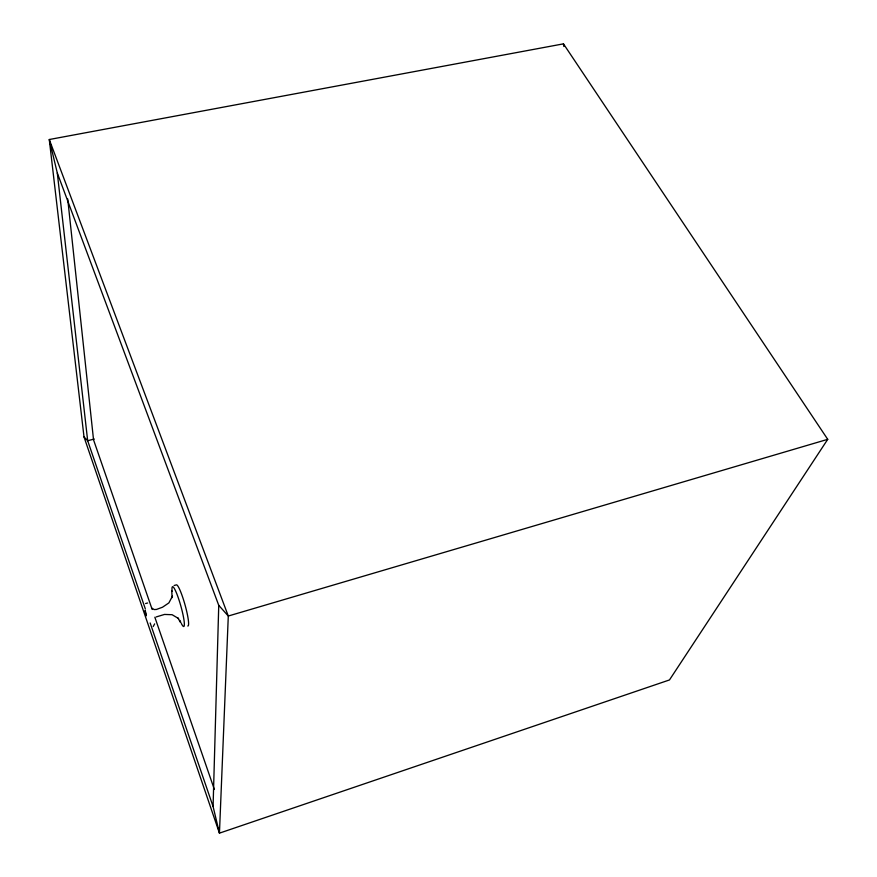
<?xml version="1.0" encoding="UTF-8"?>
<svg xmlns="http://www.w3.org/2000/svg" width="877" height="877" viewBox="0 0 877 877"><rect width="100%" height="100%" fill="white"/><g stroke="black" fill="none" stroke-linecap="round" stroke-linejoin="round"><path stroke-width="1.32" d="M213.078 806.489L218.746 605.327L57.301 173.021L49.276 139.52L563.462 43.85L827.724 439.333L669.469 679.949L219.447 833.15L84.006 436.921L49.276 139.52L228.294 616.027L219.447 833.15L213.078 806.489L150.153 622.955M154.648 623.876L153.212 626.518M145.604 603.529L147.643 602.992M156.161 616.948L164.514 614.437L172.111 614.711L178.612 618.559M827.724 439.333L228.294 616.027L218.746 605.327M174.128 585.507L176.485 584.838A21.388 2.894 74.3 0 1 185.244 605.645A21.388 2.894 74.3 0 1 187.799 626.025M94.288 439.059L87.667 440.714L84.006 436.921M152.236 608.309L154.133 609.559L156.424 609.46L162.53 607.213L168.877 602.905L172.451 596.141L172.067 597.621L171.793 590.988M177.987 618.044L180.432 622.407M152.17 609.46L93.543 439.848L67.726 198.969M154.845 617.233L214.361 789.432M145.275 608.737L87.667 440.714L57.301 173.021M145.078 610.787L146.229 615.851L145.22 610.063M563.462 43.85L563.845 46.503M172.111 591.317A20.686 2.741 74.3 0 1 176.156 592.227A20.686 2.741 74.3 0 1 183.775 618.756A20.686 2.741 74.3 0 1 181.386 623.624M180.936 622.692A20.686 2.741 74.3 0 1 179.928 620.39"/></g></svg>
